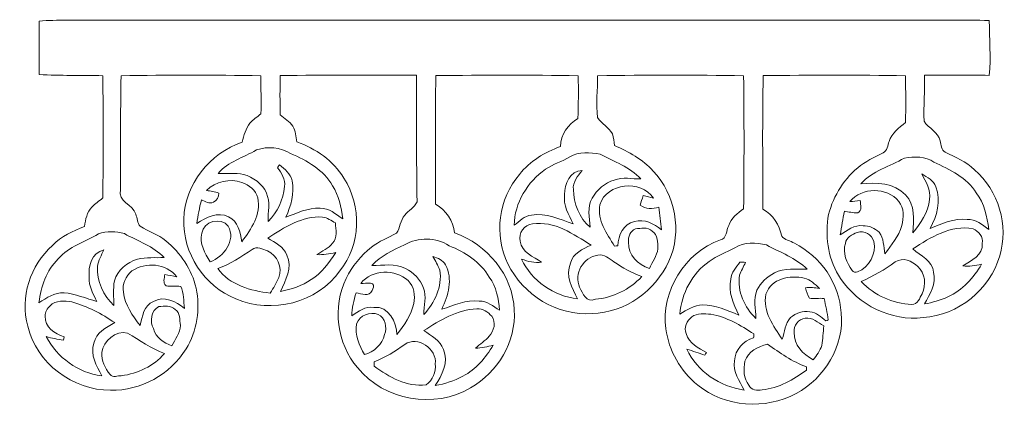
# Model space of a CAD drawing. Header units: centimetres. Extents: x -13.9 to 13.9, y -16.3 to 16.2.
# Drawn here: x -13.91 to 13.93, y 5.24 to 16.22 of the extents above; entities that cross this region are included whole.
import ezdxf

# ---------------------------------------------------------------- set-up
doc = ezdxf.new("R2010")
doc.units = ezdxf.units.CM
doc.header["$MEASUREMENT"] = 0
doc.layers.add('Layer 1', color=7, linetype='Continuous')

msp = doc.modelspace()

# ---------------------------------------------------------------- linework, layer by layer
at = {"layer": 'Layer 1', "color": 251, "lineweight": 9}
for points, knots in [([(-13.36061, 16.18184), (-13.10273, 16.19773), (-12.84415, 16.20725), (-12.58521, 16.20902), (-12.58521, 16.20902), (-4.6477, 16.20725), (3.2898, 16.20902), (11.2273, 16.20831), (11.2273, 16.20831), (11.94062, 16.2069), (12.65429, 16.21642), (13.3676, 16.19702), (13.3676, 16.19702), (13.3669, 15.68373), (13.41417, 15.16691), (13.36796, 14.65468), (13.36796, 14.65468), (12.76083, 14.65609), (12.1544, 14.65644), (11.54762, 14.65574), (11.54762, 14.65574), (11.55291, 14.22499), (11.51799, 13.79249), (11.53245, 13.36245), (11.53245, 13.36245), (11.65981, 13.16313), (11.93391, 13.05906), (11.98507, 12.80894), (11.98507, 12.80894), (12.02458, 12.70276), (12.00976, 12.55283), (12.12688, 12.49427), (12.12688, 12.49427), (12.41087, 12.34892), (12.71567, 12.23004), (12.94639, 12.00073), (12.94639, 12.00073), (13.6216, 11.41935), (13.92746, 10.43299), (13.6597, 9.5775), (13.6597, 9.5775), (13.39265, 8.62993), (12.4913, 7.91062), (11.51129, 7.84219), (11.51129, 7.84219), (10.61029, 7.73353), (9.68178, 8.19285), (9.18472, 8.94321), (9.18472, 8.94321), (8.84922, 9.43251), (8.75151, 10.05516), (8.82524, 10.63548), (8.82524, 10.63548), (8.93354, 11.18511), (9.23975, 11.69311), (9.66555, 12.05541), (9.66555, 12.05541), (9.87897, 12.23392), (10.1351, 12.34681), (10.37887, 12.47627), (10.37887, 12.47627), (10.50446, 12.53201), (10.50375, 12.68406), (10.55067, 12.79695), (10.55067, 12.79695), (10.62088, 13.02943), (10.82549, 13.18359), (11.01175, 13.324), (11.01175, 13.324), (11.01705, 13.76427), (11.0181, 14.20453), (11.00752, 14.6448), (11.00752, 14.6448), (9.67367, 14.66491), (8.33911, 14.66067), (7.00526, 14.64762), (7.00526, 14.64762), (6.98374, 13.39667), (6.99256, 12.14502), (6.99996, 10.89371), (6.99996, 10.89371), (7.2896, 10.7399), (7.45434, 10.44498), (7.52701, 10.13559), (7.52701, 10.13559), (7.60992, 10.02482), (7.76936, 10.00542), (7.88473, 9.93416), (7.88473, 9.93416), (8.61851, 9.56127), (9.15966, 8.80492), (9.19917, 7.97271), (9.19917, 7.97271), (9.29796, 7.04914), (8.73563, 6.14109), (7.9334, 5.71), (7.9334, 5.71), (7.07123, 5.23904), (5.9307, 5.32335), (5.16376, 5.94601), (5.16376, 5.94601), (4.6801, 6.33371), (4.34849, 6.91156), (4.27017, 7.52786), (4.27017, 7.52786), (4.12236, 8.58019), (4.80463, 9.6738), (5.80264, 10.02729), (5.80264, 10.02729), (5.98573, 10.07315), (5.96703, 10.29293), (6.03865, 10.43299), (6.03865, 10.43299), (6.11096, 10.63971), (6.28241, 10.78153), (6.45528, 10.90289), (6.45528, 10.90289), (6.47115, 12.15031), (6.47115, 13.39773), (6.45528, 14.6448), (6.45528, 14.6448), (5.08685, 14.6635), (3.71737, 14.6635), (2.34894, 14.6448), (2.34894, 14.6448), (2.34612, 14.25251), (2.30308, 13.85493), (2.34965, 13.46476), (2.34965, 13.46476), (2.46571, 13.29472), (2.66785, 13.19488), (2.76487, 13.00756), (2.76487, 13.00756), (2.79626, 12.90208), (2.81108, 12.7906), (2.82308, 12.68089), (2.82308, 12.68089), (3.22313, 12.50485), (3.61471, 12.29001), (3.91457, 11.96475), (3.91457, 11.96475), (4.53793, 11.30294), (4.73231, 10.26047), (4.35519, 9.42792), (4.35519, 9.42792), (3.97454, 8.59572), (3.12153, 7.97765), (2.19513, 7.96001), (2.19513, 7.96001), (1.21688, 7.87641), (0.24815, 8.48389), (-0.17765, 9.3556), (-0.17765, 9.3556), (-0.56994, 10.16205), (-0.43906, 11.19075), (0.15008, 11.8695), (0.15008, 11.8695), (0.44465, 12.24379), (0.86304, 12.49497), (1.30648, 12.65407), (1.30648, 12.65407), (1.30084, 12.99274), (1.51639, 13.27496), (1.7972, 13.44536), (1.7972, 13.44536), (1.80778, 13.84505), (1.81272, 14.2451), (1.80108, 14.6448), (1.80108, 14.6448), (0.46687, 14.66491), (-0.86804, 14.66067), (-2.20224, 14.64762), (-2.20224, 14.64762), (-2.22412, 13.4443), (-2.21459, 12.24027), (-2.20824, 11.03659), (-2.20824, 11.03659), (-1.91861, 10.85667), (-1.70977, 10.56634), (-1.67378, 10.22307), (-1.67378, 10.22307), (-0.76291, 9.90311), (-0.03125, 9.04303), (0.00368, 8.05772), (0.00368, 8.05772), (0.06118, 7.16838), (-0.45564, 6.30125), (-1.22329, 5.86945), (-1.22329, 5.86945), (-2.2354, 5.26444), (-3.66663, 5.50574), (-4.40147, 6.43566), (-4.40147, 6.43566), (-4.99166, 7.10876), (-5.11196, 8.14487), (-4.72497, 8.94637), (-4.72497, 8.94637), (-4.55916, 9.28752), (-4.30869, 9.58561), (-4.01341, 9.82268), (-4.01341, 9.82268), (-3.80245, 9.99447), (-3.54281, 10.08232), (-3.31033, 10.21709), (-3.31033, 10.21709), (-3.20308, 10.36665), (-3.20943, 10.58256), (-3.07361, 10.71979), (-3.07361, 10.71979), (-2.97378, 10.85561), (-2.80092, 10.94099), (-2.7286, 11.09374), (-2.7286, 11.09374), (-2.75047, 12.28084), (-2.74094, 13.46829), (-2.74306, 14.65574), (-2.74306, 14.65574), (-4.02153, 14.65186), (-5.3, 14.66632), (-6.57811, 14.64833), (-6.57811, 14.64833), (-6.58799, 14.28144), (-6.58763, 13.91455), (-6.57987, 13.54766), (-6.57987, 13.54766), (-6.45358, 13.44818), (-6.316, 13.35575), (-6.22286, 13.22134), (-6.22286, 13.22134), (-6.13714, 13.09469), (-6.14066, 12.93489), (-6.1128, 12.78919), (-6.1128, 12.78919), (-5.58116, 12.5941), (-5.08233, 12.25544), (-4.78776, 11.76296), (-4.78776, 11.76296), (-4.28646, 10.98226), (-4.30798, 9.88476), (-4.9003, 9.15699), (-4.9003, 9.15699), (-5.53847, 8.25458), (-6.82258, 7.93567), (-7.82518, 8.37205), (-7.82518, 8.37205), (-8.71806, 8.7199), (-9.32801, 9.65934), (-9.29062, 10.61467), (-9.29062, 10.61467), (-9.27473, 11.59116), (-8.55225, 12.46111), (-7.64703, 12.77719), (-7.64703, 12.77719), (-7.6054, 12.96417), (-7.55036, 13.15714), (-7.43077, 13.31095), (-7.43077, 13.31095), (-7.33693, 13.40867), (-7.22651, 13.48875), (-7.12103, 13.57341), (-7.12103, 13.57341), (-7.11715, 13.93078), (-7.11821, 14.28779), (-7.12738, 14.6448), (-7.12738, 14.6448), (-8.43725, 14.6635), (-9.74746, 14.6635), (-11.05698, 14.6448), (-11.05698, 14.6448), (-11.0785, 13.57835), (-11.0658, 12.5112), (-11.07073, 11.44405), (-11.07073, 11.44405), (-11.1674, 11.10044), (-10.71795, 11.03236), (-10.64493, 10.74943), (-10.64493, 10.74943), (-10.59448, 10.64254), (-10.59835, 10.50248), (-10.51828, 10.40935), (-10.51828, 10.40935), (-10.2865, 10.25976), (-10.00605, 10.18816), (-9.79861, 9.99872), (-9.79861, 9.99872), (-9.37528, 9.66852), (-9.06977, 9.19262), (-8.94278, 8.67085), (-8.94278, 8.67085), (-8.82707, 8.09195), (-8.91315, 7.46577), (-9.22818, 6.96165), (-9.22818, 6.96165), (-9.66985, 6.24057), (-10.50453, 5.78302), (-11.35049, 5.79996), (-11.35049, 5.79996), (-12.40776, 5.79537), (-13.43717, 6.56125), (-13.68129, 7.59948), (-13.68129, 7.59948), (-13.9053, 8.40981), (-13.61356, 9.31926), (-12.98561, 9.87101), (-12.98561, 9.87101), (-12.7422, 10.13136), (-12.41058, 10.2714), (-12.0892, 10.40864), (-12.0892, 10.40864), (-12.05216, 10.59668), (-12.02041, 10.80764), (-11.88071, 10.95227), (-11.88071, 10.95227), (-11.78264, 11.04506), (-11.67328, 11.12478), (-11.56674, 11.20769), (-11.56674, 11.20769), (-11.5611, 12.35351), (-11.55439, 13.49933), (-11.57027, 14.6448), (-11.57027, 14.6448), (-12.16681, 14.66561), (-12.76477, 14.63845), (-13.36061, 14.67726), (-13.36061, 14.67726), (-13.36238, 15.17855), (-13.36238, 15.6802), (-13.36061, 16.18184), (-13.36061, 16.18184), (-13.36061, 16.18184), (-13.36061, 16.18184), (-13.36061, 16.18184)], [0, 0, 0, 0, 0.01190476, 0.01190476, 0.01190476, 0.01190476, 0.02380952, 0.02380952, 0.02380952, 0.02380952, 0.03571429, 0.03571429, 0.03571429, 0.03571429, 0.04761905, 0.04761905, 0.04761905, 0.04761905, 0.05952381, 0.05952381, 0.05952381, 0.05952381, 0.07142857, 0.07142857, 0.07142857, 0.07142857, 0.08333333, 0.08333333, 0.08333333, 0.08333333, 0.0952381, 0.0952381, 0.0952381, 0.0952381, 0.10714286, 0.10714286, 0.10714286, 0.10714286, 0.11904762, 0.11904762, 0.11904762, 0.11904762, 0.13095238, 0.13095238, 0.13095238, 0.13095238, 0.14285714, 0.14285714, 0.14285714, 0.14285714, 0.1547619, 0.1547619, 0.1547619, 0.1547619, 0.16666667, 0.16666667, 0.16666667, 0.16666667, 0.17857143, 0.17857143, 0.17857143, 0.17857143, 0.19047619, 0.19047619, 0.19047619, 0.19047619, 0.20238095, 0.20238095, 0.20238095, 0.20238095, 0.21428571, 0.21428571, 0.21428571, 0.21428571, 0.22619048, 0.22619048, 0.22619048, 0.22619048, 0.23809524, 0.23809524, 0.23809524, 0.23809524, 0.25, 0.25, 0.25, 0.25, 0.26190476, 0.26190476, 0.26190476, 0.26190476, 0.27380952, 0.27380952, 0.27380952, 0.27380952, 0.28571429, 0.28571429, 0.28571429, 0.28571429, 0.29761905, 0.29761905, 0.29761905, 0.29761905, 0.30952381, 0.30952381, 0.30952381, 0.30952381, 0.32142857, 0.32142857, 0.32142857, 0.32142857, 0.33333333, 0.33333333, 0.33333333, 0.33333333, 0.3452381, 0.3452381, 0.3452381, 0.3452381, 0.35714286, 0.35714286, 0.35714286, 0.35714286, 0.36904762, 0.36904762, 0.36904762, 0.36904762, 0.38095238, 0.38095238, 0.38095238, 0.38095238, 0.39285714, 0.39285714, 0.39285714, 0.39285714, 0.4047619, 0.4047619, 0.4047619, 0.4047619, 0.41666667, 0.41666667, 0.41666667, 0.41666667, 0.42857143, 0.42857143, 0.42857143, 0.42857143, 0.44047619, 0.44047619, 0.44047619, 0.44047619, 0.45238095, 0.45238095, 0.45238095, 0.45238095, 0.46428571, 0.46428571, 0.46428571, 0.46428571, 0.47619048, 0.47619048, 0.47619048, 0.47619048, 0.48809524, 0.48809524, 0.48809524, 0.48809524, 0.5, 0.5, 0.5, 0.5, 0.51190476, 0.51190476, 0.51190476, 0.51190476, 0.52380952, 0.52380952, 0.52380952, 0.52380952, 0.53571429, 0.53571429, 0.53571429, 0.53571429, 0.54761905, 0.54761905, 0.54761905, 0.54761905, 0.55952381, 0.55952381, 0.55952381, 0.55952381, 0.57142857, 0.57142857, 0.57142857, 0.57142857, 0.58333333, 0.58333333, 0.58333333, 0.58333333, 0.5952381, 0.5952381, 0.5952381, 0.5952381, 0.60714286, 0.60714286, 0.60714286, 0.60714286, 0.61904762, 0.61904762, 0.61904762, 0.61904762, 0.63095238, 0.63095238, 0.63095238, 0.63095238, 0.64285714, 0.64285714, 0.64285714, 0.64285714, 0.6547619, 0.6547619, 0.6547619, 0.6547619, 0.66666667, 0.66666667, 0.66666667, 0.66666667, 0.67857143, 0.67857143, 0.67857143, 0.67857143, 0.69047619, 0.69047619, 0.69047619, 0.69047619, 0.70238095, 0.70238095, 0.70238095, 0.70238095, 0.71428571, 0.71428571, 0.71428571, 0.71428571, 0.72619048, 0.72619048, 0.72619048, 0.72619048, 0.73809524, 0.73809524, 0.73809524, 0.73809524, 0.75, 0.75, 0.75, 0.75, 0.76190476, 0.76190476, 0.76190476, 0.76190476, 0.77380952, 0.77380952, 0.77380952, 0.77380952, 0.78571429, 0.78571429, 0.78571429, 0.78571429, 0.79761905, 0.79761905, 0.79761905, 0.79761905, 0.80952381, 0.80952381, 0.80952381, 0.80952381, 0.82142857, 0.82142857, 0.82142857, 0.82142857, 0.83333333, 0.83333333, 0.83333333, 0.83333333, 0.8452381, 0.8452381, 0.8452381, 0.8452381, 0.85714286, 0.85714286, 0.85714286, 0.85714286, 0.86904762, 0.86904762, 0.86904762, 0.86904762, 0.88095238, 0.88095238, 0.88095238, 0.88095238, 0.89285714, 0.89285714, 0.89285714, 0.89285714, 0.9047619, 0.9047619, 0.9047619, 0.9047619, 0.91666667, 0.91666667, 0.91666667, 0.91666667, 0.92857143, 0.92857143, 0.92857143, 0.92857143, 0.94047619, 0.94047619, 0.94047619, 0.94047619, 0.95238095, 0.95238095, 0.95238095, 0.95238095, 0.96428571, 0.96428571, 0.96428571, 0.96428571, 0.97619048, 0.97619048, 0.97619048, 0.97619048, 1, 1, 1, 1]), ([(-7.24839, 12.55777), (-7.61034, 12.33834), (-8.04425, 12.23145), (-8.32789, 11.89666), (-8.32789, 11.89666), (-8.08906, 11.88961), (-7.84705, 11.91324), (-7.61069, 11.86985), (-7.61069, 11.86985), (-7.34505, 11.78412), (-7.07517, 11.61409), (-6.96934, 11.34386), (-6.96934, 11.34386), (-6.85081, 11.09374), (-6.92912, 10.81081), (-6.91889, 10.54517), (-6.91889, 10.54517), (-6.66066, 10.80799), (-6.48991, 11.16112), (-6.45428, 11.52801), (-6.45428, 11.52801), (-6.43806, 11.72239), (-6.53084, 11.90795), (-6.6536, 12.05294), (-6.6536, 12.05294), (-6.6409, 12.07446), (-6.6155, 12.11785), (-6.60316, 12.13972), (-6.60316, 12.13972), (-6.44723, 12.0226), (-6.28707, 11.88749), (-6.24191, 11.68746), (-6.24191, 11.68746), (-6.177, 11.33186), (-6.27895, 10.98473), (-6.42006, 10.66335), (-6.42006, 10.66335), (-6.11138, 10.78224), (-5.79988, 10.93499), (-5.46016, 10.91629), (-5.46016, 10.91629), (-5.20262, 10.93711), (-5.01883, 10.74308), (-4.81422, 10.62313), (-4.81422, 10.62313), (-4.86255, 10.94487), (-4.92958, 11.2726), (-5.10737, 11.55129), (-5.10737, 11.55129), (-5.36173, 12.00073), (-5.82987, 12.25861), (-6.28813, 12.45793), (-6.28813, 12.45793), (-6.5707, 12.63608), (-6.93512, 12.66572), (-7.24839, 12.55777), (-7.24839, 12.55777), (-7.24839, 12.55777), (-7.24839, 12.55777), (-7.24839, 12.55777)], [0, 0, 0, 0, 0.0625, 0.0625, 0.0625, 0.0625, 0.125, 0.125, 0.125, 0.125, 0.1875, 0.1875, 0.1875, 0.1875, 0.25, 0.25, 0.25, 0.25, 0.3125, 0.3125, 0.3125, 0.3125, 0.375, 0.375, 0.375, 0.375, 0.4375, 0.4375, 0.4375, 0.4375, 0.5, 0.5, 0.5, 0.5, 0.5625, 0.5625, 0.5625, 0.5625, 0.625, 0.625, 0.625, 0.625, 0.6875, 0.6875, 0.6875, 0.6875, 0.75, 0.75, 0.75, 0.75, 0.8125, 0.8125, 0.8125, 0.8125, 0.875, 0.875, 0.875, 0.875, 1, 1, 1, 1]), ([(1.56895, 12.3588), (1.34917, 12.22792), (1.09341, 12.16618), (0.88562, 12.01414), (0.88562, 12.01414), (0.37374, 11.66242), (0.01144, 11.06799), (0.00262, 10.43934), (0.00262, 10.43934), (0.15043, 10.55469), (0.28555, 10.70709), (0.48628, 10.72509), (0.48628, 10.72509), (0.90044, 10.79705), (1.28391, 10.60761), (1.6642, 10.47849), (1.6642, 10.47849), (1.53156, 10.73355), (1.37598, 11.00413), (1.42184, 11.30364), (1.42184, 11.30364), (1.41302, 11.59997), (1.5746, 11.97145), (1.91291, 11.98062), (1.91291, 11.98062), (1.79861, 11.8194), (1.64198, 11.66277), (1.66667, 11.44475), (1.66667, 11.44475), (1.67655, 11.05564), (1.82542, 10.6376), (2.13939, 10.38924), (2.13939, 10.38924), (2.11223, 10.65771), (2.05614, 10.95157), (2.19548, 11.20028), (2.19548, 11.20028), (2.32778, 11.43946), (2.5532, 11.63349), (2.81849, 11.71039), (2.81849, 11.71039), (3.05591, 11.80917), (3.31591, 11.73579), (3.56497, 11.7432), (3.56497, 11.7432), (3.25417, 12.07658), (2.81673, 12.2318), (2.42373, 12.44064), (2.42373, 12.44064), (2.14504, 12.48615), (1.81872, 12.52037), (1.56895, 12.3588), (1.56895, 12.3588), (1.56895, 12.3588), (1.56895, 12.3588), (1.56895, 12.3588)], [0, 0, 0, 0, 0.06666667, 0.06666667, 0.06666667, 0.06666667, 0.13333333, 0.13333333, 0.13333333, 0.13333333, 0.2, 0.2, 0.2, 0.2, 0.26666667, 0.26666667, 0.26666667, 0.26666667, 0.33333333, 0.33333333, 0.33333333, 0.33333333, 0.4, 0.4, 0.4, 0.4, 0.46666667, 0.46666667, 0.46666667, 0.46666667, 0.53333333, 0.53333333, 0.53333333, 0.53333333, 0.6, 0.6, 0.6, 0.6, 0.66666667, 0.66666667, 0.66666667, 0.66666667, 0.73333333, 0.73333333, 0.73333333, 0.73333333, 0.8, 0.8, 0.8, 0.8, 0.86666667, 0.86666667, 0.86666667, 0.86666667, 1, 1, 1, 1]), ([(10.97824, 12.3267), (10.56408, 12.10092), (10.08501, 11.96933), (9.75798, 11.60738), (9.75798, 11.60738), (10.19331, 11.63173), (10.68896, 11.64619), (11.00611, 11.29447), (11.00611, 11.29447), (11.2968, 11.01119), (11.23506, 10.58821), (11.21848, 10.22344), (11.21848, 10.22344), (11.44355, 10.49296), (11.63935, 10.80975), (11.68873, 11.16288), (11.68873, 11.16288), (11.7353, 11.43523), (11.57514, 11.65536), (11.46648, 11.88572), (11.46648, 11.88572), (11.61888, 11.78977), (11.8048, 11.70193), (11.86512, 11.51813), (11.86512, 11.51813), (12.01858, 11.13078), (11.89052, 10.70357), (11.70849, 10.34867), (11.70849, 10.34867), (12.03693, 10.48731), (12.37418, 10.64642), (12.74354, 10.59738), (12.74354, 10.59738), (12.98766, 10.62137), (13.17181, 10.44956), (13.3549, 10.32045), (13.3549, 10.32045), (13.30551, 10.68205), (13.22896, 11.05317), (12.9986, 11.34739), (12.9986, 11.34739), (12.73543, 11.78554), (12.25706, 12.00602), (11.8115, 12.21204), (11.8115, 12.21204), (11.57126, 12.38385), (11.25552, 12.37009), (10.97824, 12.3267), (10.97824, 12.3267), (10.97824, 12.3267), (10.97824, 12.3267), (10.97824, 12.3267)], [0, 0, 0, 0, 0.07142857, 0.07142857, 0.07142857, 0.07142857, 0.14285714, 0.14285714, 0.14285714, 0.14285714, 0.21428571, 0.21428571, 0.21428571, 0.21428571, 0.28571429, 0.28571429, 0.28571429, 0.28571429, 0.35714286, 0.35714286, 0.35714286, 0.35714286, 0.42857143, 0.42857143, 0.42857143, 0.42857143, 0.5, 0.5, 0.5, 0.5, 0.57142857, 0.57142857, 0.57142857, 0.57142857, 0.64285714, 0.64285714, 0.64285714, 0.64285714, 0.71428571, 0.71428571, 0.71428571, 0.71428571, 0.78571429, 0.78571429, 0.78571429, 0.78571429, 0.85714286, 0.85714286, 0.85714286, 0.85714286, 1, 1, 1, 1]), ([(-8.65103, 11.41829), (-8.53638, 11.39572), (-8.41608, 11.38866), (-8.30848, 11.33927), (-8.30848, 11.33927), (-8.30425, 11.23485), (-8.3607, 11.13396), (-8.4563, 11.08986), (-8.4563, 11.08986), (-8.56883, 11.02812), (-8.68843, 11.11208), (-8.79425, 11.14983), (-8.79425, 11.14983), (-8.85529, 10.93252), (-8.8955, 10.70992), (-8.92267, 10.4859), (-8.92267, 10.4859), (-8.66549, 10.66017), (-8.33671, 10.83127), (-8.03155, 10.67429), (-8.03155, 10.67429), (-7.75639, 10.55469), (-7.70629, 10.23471), (-7.65549, 9.97579), (-7.65549, 9.97579), (-7.40431, 10.33456), (-7.0981, 10.74202), (-7.21311, 11.20945), (-7.21311, 11.20945), (-7.2565, 11.43064), (-7.46393, 11.56505), (-7.65761, 11.64584), (-7.65761, 11.64584), (-8.00263, 11.75837), (-8.39315, 11.67935), (-8.65103, 11.41829), (-8.65103, 11.41829), (-8.65103, 11.41829), (-8.65103, 11.41829), (-8.65103, 11.41829)], [0, 0, 0, 0, 0.09090909, 0.09090909, 0.09090909, 0.09090909, 0.18181818, 0.18181818, 0.18181818, 0.18181818, 0.27272727, 0.27272727, 0.27272727, 0.27272727, 0.36363636, 0.36363636, 0.36363636, 0.36363636, 0.45454545, 0.45454545, 0.45454545, 0.45454545, 0.54545455, 0.54545455, 0.54545455, 0.54545455, 0.63636364, 0.63636364, 0.63636364, 0.63636364, 0.72727273, 0.72727273, 0.72727273, 0.72727273, 0.81818182, 0.81818182, 0.81818182, 0.81818182, 1, 1, 1, 1]), ([(2.41174, 11.01789), (2.34048, 10.57657), (2.60294, 10.20191), (2.82872, 9.85514), (2.82872, 9.85514), (2.85165, 9.85655), (2.89786, 9.86007), (2.9208, 9.86184), (2.9208, 9.86184), (2.92468, 10.15147), (3.07108, 10.48379), (3.38364, 10.54164), (3.38364, 10.54164), (3.6708, 10.63372), (3.92762, 10.47638), (4.14317, 10.31091), (4.14317, 10.31091), (4.12447, 10.52541), (4.09837, 10.7392), (4.07156, 10.95227), (4.07156, 10.95227), (3.89376, 10.89618), (3.70678, 10.8856), (3.54556, 11.00025), (3.54556, 11.00025), (3.56461, 11.09409), (3.60518, 11.18193), (3.63517, 11.2726), (3.63517, 11.2726), (3.72901, 11.24861), (3.82285, 11.22427), (3.91775, 11.20451), (3.91775, 11.20451), (3.5692, 11.7305), (2.61, 11.63455), (2.41174, 11.01789), (2.41174, 11.01789), (2.41174, 11.01789), (2.41174, 11.01789), (2.41174, 11.01789)], [0, 0, 0, 0, 0.09090909, 0.09090909, 0.09090909, 0.09090909, 0.18181818, 0.18181818, 0.18181818, 0.18181818, 0.27272727, 0.27272727, 0.27272727, 0.27272727, 0.36363636, 0.36363636, 0.36363636, 0.36363636, 0.45454545, 0.45454545, 0.45454545, 0.45454545, 0.54545455, 0.54545455, 0.54545455, 0.54545455, 0.63636364, 0.63636364, 0.63636364, 0.63636364, 0.72727273, 0.72727273, 0.72727273, 0.72727273, 0.81818182, 0.81818182, 0.81818182, 0.81818182, 1, 1, 1, 1]), ([(9.44083, 11.10538), (9.53926, 11.11279), (9.63732, 11.12302), (9.73576, 11.13219), (9.73576, 11.13219), (9.74634, 11.01084), (9.80277, 10.85314), (9.6652, 10.78647), (9.6652, 10.78647), (9.53785, 10.78471), (9.41402, 10.81646), (9.28949, 10.83762), (9.28949, 10.83762), (9.24963, 10.61537), (9.20799, 10.39312), (9.17589, 10.16911), (9.17589, 10.16911), (9.37028, 10.29223), (9.56501, 10.46261), (9.81548, 10.4224), (9.81548, 10.4224), (9.99081, 10.44426), (10.14216, 10.3469), (10.27198, 10.24353), (10.27198, 10.24353), (10.39721, 10.06504), (10.39686, 9.84385), (10.42826, 9.63677), (10.42826, 9.63677), (10.617, 9.87842), (10.81702, 10.12854), (10.90275, 10.42805), (10.90275, 10.42805), (10.95672, 10.65594), (10.98318, 10.9177), (10.8202, 11.10785), (10.8202, 11.10785), (10.49105, 11.52519), (9.77738, 11.50861), (9.44083, 11.10538), (9.44083, 11.10538), (9.44083, 11.10538), (9.44083, 11.10538), (9.44083, 11.10538)], [0, 0, 0, 0, 0.08333333, 0.08333333, 0.08333333, 0.08333333, 0.16666667, 0.16666667, 0.16666667, 0.16666667, 0.25, 0.25, 0.25, 0.25, 0.33333333, 0.33333333, 0.33333333, 0.33333333, 0.41666667, 0.41666667, 0.41666667, 0.41666667, 0.5, 0.5, 0.5, 0.5, 0.58333333, 0.58333333, 0.58333333, 0.58333333, 0.66666667, 0.66666667, 0.66666667, 0.66666667, 0.75, 0.75, 0.75, 0.75, 0.83333333, 0.83333333, 0.83333333, 0.83333333, 1, 1, 1, 1]), ([(-8.78368, 10.21391), (-8.86623, 9.92252), (-8.68984, 9.65441), (-8.55155, 9.4124), (-8.55155, 9.4124), (-8.16385, 9.54822), (-7.82024, 10.00824), (-8.04073, 10.41498), (-8.04073, 10.41498), (-8.24181, 10.68416), (-8.75192, 10.5487), (-8.78368, 10.21391), (-8.78368, 10.21391), (-8.78368, 10.21391), (-8.78368, 10.21391), (-8.78368, 10.21391)], [0, 0, 0, 0, 0.2, 0.2, 0.2, 0.2, 0.4, 0.4, 0.4, 0.4, 0.6, 0.6, 0.6, 0.6, 1, 1, 1, 1]), ([(-6.92983, 10.07456), (-6.71993, 9.95214), (-6.47968, 9.84561), (-6.39008, 9.59831), (-6.39008, 9.59831), (-6.23027, 9.25118), (-6.42853, 8.89346), (-6.57176, 8.58019), (-6.57176, 8.58019), (-6.27049, 8.64757), (-5.96322, 8.72518), (-5.70992, 8.91075), (-5.70992, 8.91075), (-5.40795, 9.08925), (-5.20227, 9.38312), (-5.01953, 9.67451), (-5.01953, 9.67451), (-5.19415, 9.62901), (-5.37337, 9.60642), (-5.55364, 9.61278), (-5.55364, 9.61278), (-5.403, 9.71544), (-5.22343, 9.78141), (-5.11091, 9.93309), (-5.11091, 9.93309), (-4.95639, 10.09079), (-5.0206, 10.31339), (-5.02342, 10.50777), (-5.02342, 10.50777), (-5.14442, 10.56104), (-5.25202, 10.65876), (-5.38784, 10.6697), (-5.38784, 10.6697), (-5.96322, 10.70886), (-6.4691, 10.37372), (-6.92983, 10.07456), (-6.92983, 10.07456), (-6.92983, 10.07456), (-6.92983, 10.07456), (-6.92983, 10.07456)], [0, 0, 0, 0, 0.09090909, 0.09090909, 0.09090909, 0.09090909, 0.18181818, 0.18181818, 0.18181818, 0.18181818, 0.27272727, 0.27272727, 0.27272727, 0.27272727, 0.36363636, 0.36363636, 0.36363636, 0.36363636, 0.45454545, 0.45454545, 0.45454545, 0.45454545, 0.54545455, 0.54545455, 0.54545455, 0.54545455, 0.63636364, 0.63636364, 0.63636364, 0.63636364, 0.72727273, 0.72727273, 0.72727273, 0.72727273, 0.81818182, 0.81818182, 0.81818182, 0.81818182, 1, 1, 1, 1]), ([(0.51767, 10.47673), (0.29013, 10.45379), (0.1081, 10.21673), (0.17336, 9.98813), (0.17336, 9.98813), (0.21005, 9.67592), (0.54448, 9.54998), (0.7752, 9.40146), (0.7752, 9.40146), (0.58082, 9.38136), (0.39173, 9.41803), (0.21146, 9.48825), (0.21146, 9.48825), (0.48522, 8.87158), (1.12375, 8.44932), (1.78697, 8.36677), (1.78697, 8.36677), (1.6261, 8.67262), (1.43842, 9.0247), (1.58765, 9.37501), (1.58765, 9.37501), (1.65856, 9.65582), (1.93337, 9.76765), (2.16726, 9.8823), (2.16726, 9.8823), (1.66808, 10.18427), (1.13609, 10.57198), (0.51767, 10.47673), (0.51767, 10.47673), (0.51767, 10.47673), (0.51767, 10.47673), (0.51767, 10.47673)], [0, 0, 0, 0, 0.11111111, 0.11111111, 0.11111111, 0.11111111, 0.22222222, 0.22222222, 0.22222222, 0.22222222, 0.33333333, 0.33333333, 0.33333333, 0.33333333, 0.44444444, 0.44444444, 0.44444444, 0.44444444, 0.55555556, 0.55555556, 0.55555556, 0.55555556, 0.66666667, 0.66666667, 0.66666667, 0.66666667, 0.77777778, 0.77777778, 0.77777778, 0.77777778, 1, 1, 1, 1]), ([(3.41116, 10.33844), (3.26687, 10.28163), (3.20125, 10.11125), (3.22136, 9.9645), (3.22136, 9.9645), (3.19349, 9.61278), (3.48665, 9.32067), (3.80556, 9.22578), (3.80556, 9.22578), (3.89235, 9.40569), (4.01935, 9.57644), (4.04228, 9.77964), (4.04228, 9.77964), (4.0391, 9.95532), (4.04651, 10.16451), (3.88211, 10.27388), (3.88211, 10.27388), (3.75864, 10.39982), (3.56497, 10.35079), (3.41116, 10.33844), (3.41116, 10.33844), (3.41116, 10.33844), (3.41116, 10.33844), (3.41116, 10.33844)], [0, 0, 0, 0, 0.14285714, 0.14285714, 0.14285714, 0.14285714, 0.28571429, 0.28571429, 0.28571429, 0.28571429, 0.42857143, 0.42857143, 0.42857143, 0.42857143, 0.57142857, 0.57142857, 0.57142857, 0.57142857, 0.71428571, 0.71428571, 0.71428571, 0.71428571, 1, 1, 1, 1]), ([(9.65391, 10.2326), (9.50751, 10.19063), (9.33888, 10.09467), (9.31913, 9.92957), (9.31913, 9.92957), (9.24116, 9.6604), (9.35229, 9.37959), (9.51245, 9.1651), (9.51245, 9.1651), (9.54243, 9.11219), (9.61123, 9.11077), (9.66308, 9.12876), (9.66308, 9.12876), (9.98482, 9.26563), (10.19895, 9.63536), (10.11781, 9.9839), (10.11781, 9.9839), (10.06349, 10.17511), (9.85147, 10.30704), (9.65391, 10.2326), (9.65391, 10.2326), (9.65391, 10.2326), (9.65391, 10.2326), (9.65391, 10.2326)], [0, 0, 0, 0, 0.14285714, 0.14285714, 0.14285714, 0.14285714, 0.28571429, 0.28571429, 0.28571429, 0.28571429, 0.42857143, 0.42857143, 0.42857143, 0.42857143, 0.57142857, 0.57142857, 0.57142857, 0.57142857, 0.71428571, 0.71428571, 0.71428571, 0.71428571, 1, 1, 1, 1]), ([(11.21495, 9.77541), (11.42909, 9.57291), (11.77305, 9.4572), (11.79774, 9.11959), (11.79774, 9.11959), (11.89476, 8.79962), (11.6905, 8.49165), (11.54021, 8.22636), (11.54021, 8.22636), (11.76705, 8.26905), (11.99036, 8.33324), (12.20273, 8.42568), (12.20273, 8.42568), (12.60878, 8.61618), (12.92698, 8.95873), (13.14888, 9.34326), (13.14888, 9.34326), (12.97567, 9.29951), (12.79822, 9.27658), (12.61971, 9.29669), (12.61971, 9.29669), (12.85502, 9.44133), (13.19827, 9.59971), (13.16864, 9.92887), (13.16864, 9.92887), (13.20815, 10.11548), (13.0628, 10.26859), (12.9104, 10.34126), (12.9104, 10.34126), (12.27928, 10.45486), (11.71907, 10.09713), (11.21495, 9.77541), (11.21495, 9.77541), (11.21495, 9.77541), (11.21495, 9.77541), (11.21495, 9.77541)], [0, 0, 0, 0, 0.1, 0.1, 0.1, 0.1, 0.2, 0.2, 0.2, 0.2, 0.3, 0.3, 0.3, 0.3, 0.4, 0.4, 0.4, 0.4, 0.5, 0.5, 0.5, 0.5, 0.6, 0.6, 0.6, 0.6, 0.7, 0.7, 0.7, 0.7, 0.8, 0.8, 0.8, 0.8, 1, 1, 1, 1]), ([(-11.69445, 10.19592), (-12.06733, 9.95637), (-12.53018, 9.85055), (-12.82122, 9.49494), (-12.82122, 9.49494), (-13.16024, 9.17004), (-13.30664, 8.71495), (-13.36767, 8.2627), (-13.36767, 8.2627), (-13.15212, 8.39605), (-12.92635, 8.55409), (-12.66141, 8.54386), (-12.66141, 8.54386), (-12.34038, 8.51493), (-12.04264, 8.38123), (-11.73501, 8.29409), (-11.73501, 8.29409), (-11.84296, 8.50717), (-11.97173, 8.72659), (-11.95127, 8.97637), (-11.95127, 8.97637), (-11.98549, 9.28681), (-11.88318, 9.66111), (-11.54028, 9.7486), (-11.54028, 9.7486), (-11.60907, 9.59655), (-11.69515, 9.44874), (-11.71949, 9.28046), (-11.71949, 9.28046), (-11.74101, 8.86771), (-11.5551, 8.46202), (-11.25912, 8.17943), (-11.25912, 8.17943), (-11.26018, 8.41156), (-11.2817, 8.64581), (-11.24536, 8.87618), (-11.24536, 8.87618), (-11.15752, 9.17779), (-10.88694, 9.39652), (-10.59448, 9.48648), (-10.59448, 9.48648), (-10.3493, 9.54716), (-10.09425, 9.51999), (-9.84448, 9.53093), (-9.84448, 9.53093), (-10.14857, 9.85443), (-10.5839, 9.99272), (-10.96243, 10.20297), (-10.96243, 10.20297), (-11.19668, 10.26859), (-11.46373, 10.28059), (-11.69445, 10.19592), (-11.69445, 10.19592), (-11.69445, 10.19592), (-11.69445, 10.19592), (-11.69445, 10.19592)], [0, 0, 0, 0, 0.06666667, 0.06666667, 0.06666667, 0.06666667, 0.13333333, 0.13333333, 0.13333333, 0.13333333, 0.2, 0.2, 0.2, 0.2, 0.26666667, 0.26666667, 0.26666667, 0.26666667, 0.33333333, 0.33333333, 0.33333333, 0.33333333, 0.4, 0.4, 0.4, 0.4, 0.46666667, 0.46666667, 0.46666667, 0.46666667, 0.53333333, 0.53333333, 0.53333333, 0.53333333, 0.6, 0.6, 0.6, 0.6, 0.66666667, 0.66666667, 0.66666667, 0.66666667, 0.73333333, 0.73333333, 0.73333333, 0.73333333, 0.8, 0.8, 0.8, 0.8, 0.86666667, 0.86666667, 0.86666667, 0.86666667, 1, 1, 1, 1]), ([(-3.07961, 9.88547), (-3.41334, 9.74048), (-3.74989, 9.58209), (-4.00071, 9.30939), (-4.00071, 9.30939), (-3.68674, 9.29951), (-3.34772, 9.38171), (-3.05845, 9.22542), (-3.05845, 9.22542), (-2.82702, 9.1143), (-2.63582, 8.91569), (-2.54867, 8.67298), (-2.54867, 8.67298), (-2.45448, 8.43309), (-2.54479, 8.17309), (-2.54303, 7.92544), (-2.54303, 7.92544), (-2.23364, 8.2567), (-2.01562, 8.7139), (-2.08935, 9.17604), (-2.08935, 9.17604), (-2.14227, 9.31044), (-2.21565, 9.43497), (-2.28197, 9.56268), (-2.28197, 9.56268), (-2.14862, 9.51541), (-2.00116, 9.46038), (-1.93378, 9.32491), (-1.93378, 9.32491), (-1.71506, 8.92732), (-1.84629, 8.46272), (-2.03609, 8.08137), (-2.03609, 8.08137), (-1.68825, 8.17943), (-1.35452, 8.36393), (-0.97916, 8.30537), (-0.97916, 8.30537), (-0.75691, 8.3156), (-0.59005, 8.15438), (-0.40943, 8.05138), (-0.40943, 8.05138), (-0.44118, 8.37453), (-0.49903, 8.70895), (-0.69694, 8.97637), (-0.69694, 8.97637), (-0.94565, 9.40605), (-1.37604, 9.68369), (-1.82759, 9.86254), (-1.82759, 9.86254), (-2.19448, 10.10595), (-2.7032, 10.11372), (-3.07961, 9.88547), (-3.07961, 9.88547), (-3.07961, 9.88547), (-3.07961, 9.88547), (-3.07961, 9.88547)], [0, 0, 0, 0, 0.06666667, 0.06666667, 0.06666667, 0.06666667, 0.13333333, 0.13333333, 0.13333333, 0.13333333, 0.2, 0.2, 0.2, 0.2, 0.26666667, 0.26666667, 0.26666667, 0.26666667, 0.33333333, 0.33333333, 0.33333333, 0.33333333, 0.4, 0.4, 0.4, 0.4, 0.46666667, 0.46666667, 0.46666667, 0.46666667, 0.53333333, 0.53333333, 0.53333333, 0.53333333, 0.6, 0.6, 0.6, 0.6, 0.66666667, 0.66666667, 0.66666667, 0.66666667, 0.73333333, 0.73333333, 0.73333333, 0.73333333, 0.8, 0.8, 0.8, 0.8, 0.86666667, 0.86666667, 0.86666667, 0.86666667, 1, 1, 1, 1]), ([(-7.36798, 9.75777), (-7.67419, 9.54892), (-7.98851, 9.34749), (-8.33882, 9.22084), (-8.33882, 9.22084), (-7.9991, 8.75906), (-7.40431, 8.59501), (-6.86104, 8.53222), (-6.86104, 8.53222), (-6.7739, 8.67545), (-6.68218, 8.81726), (-6.61691, 8.97213), (-6.61691, 8.97213), (-6.51285, 9.25259), (-6.66242, 9.60325), (-6.94041, 9.7172), (-6.94041, 9.7172), (-7.07059, 9.76941), (-7.24027, 9.85725), (-7.36798, 9.75777), (-7.36798, 9.75777), (-7.36798, 9.75777), (-7.36798, 9.75777), (-7.36798, 9.75777)], [0, 0, 0, 0, 0.14285714, 0.14285714, 0.14285714, 0.14285714, 0.28571429, 0.28571429, 0.28571429, 0.28571429, 0.42857143, 0.42857143, 0.42857143, 0.42857143, 0.57142857, 0.57142857, 0.57142857, 0.57142857, 0.71428571, 0.71428571, 0.71428571, 0.71428571, 1, 1, 1, 1]), ([(6.20763, 9.80716), (5.9695, 9.67521), (5.70668, 9.58773), (5.48796, 9.42263), (5.48796, 9.42263), (5.00536, 9.08643), (4.71361, 8.52128), (4.65823, 7.94167), (4.65823, 7.94167), (4.86107, 8.05138), (5.05863, 8.20237), (5.30205, 8.19778), (5.30205, 8.19778), (5.66082, 8.2013), (5.9949, 8.05315), (6.31734, 7.91204), (6.31734, 7.91204), (6.17094, 8.22671), (6.01219, 8.56503), (6.09474, 8.92098), (6.09474, 8.92098), (6.11096, 9.11323), (6.24467, 9.25647), (6.35156, 9.40428), (6.35156, 9.40428), (6.40412, 9.40111), (6.45704, 9.39794), (6.51031, 9.39441), (6.51031, 9.39441), (6.45245, 9.27552), (6.38895, 9.15874), (6.3438, 9.03387), (6.3438, 9.03387), (6.27324, 8.58267), (6.47997, 8.12935), (6.80347, 7.82102), (6.80347, 7.82102), (6.79288, 8.08384), (6.72974, 8.3583), (6.83028, 8.61124), (6.83028, 8.61124), (6.92659, 8.82891), (7.12203, 8.98766), (7.32381, 9.10372), (7.32381, 9.10372), (7.60673, 9.25083), (7.93941, 9.19191), (8.24562, 9.20532), (8.24562, 9.20532), (7.92283, 9.5207), (7.48927, 9.6731), (7.10015, 9.88583), (7.10015, 9.88583), (6.81017, 9.96237), (6.4715, 9.96908), (6.20763, 9.80716), (6.20763, 9.80716), (6.20763, 9.80716), (6.20763, 9.80716), (6.20763, 9.80716)], [0, 0, 0, 0, 0.0625, 0.0625, 0.0625, 0.0625, 0.125, 0.125, 0.125, 0.125, 0.1875, 0.1875, 0.1875, 0.1875, 0.25, 0.25, 0.25, 0.25, 0.3125, 0.3125, 0.3125, 0.3125, 0.375, 0.375, 0.375, 0.375, 0.4375, 0.4375, 0.4375, 0.4375, 0.5, 0.5, 0.5, 0.5, 0.5625, 0.5625, 0.5625, 0.5625, 0.625, 0.625, 0.625, 0.625, 0.6875, 0.6875, 0.6875, 0.6875, 0.75, 0.75, 0.75, 0.75, 0.8125, 0.8125, 0.8125, 0.8125, 0.875, 0.875, 0.875, 0.875, 1, 1, 1, 1]), ([(2.35106, 9.59479), (1.93902, 9.54575), (1.68078, 9.07338), (1.84341, 8.69414), (1.84341, 8.69414), (1.9302, 8.5294), (2.03426, 8.24576), (2.2858, 8.35795), (2.2858, 8.35795), (2.78321, 8.39746), (3.24747, 8.63311), (3.5886, 8.994), (3.5886, 8.994), (3.31097, 9.09807), (3.05168, 9.24517), (2.80932, 9.41522), (2.80932, 9.41522), (2.66538, 9.49319), (2.5338, 9.64312), (2.35106, 9.59479), (2.35106, 9.59479), (2.35106, 9.59479), (2.35106, 9.59479), (2.35106, 9.59479)], [0, 0, 0, 0, 0.14285714, 0.14285714, 0.14285714, 0.14285714, 0.28571429, 0.28571429, 0.28571429, 0.28571429, 0.42857143, 0.42857143, 0.42857143, 0.42857143, 0.57142857, 0.57142857, 0.57142857, 0.57142857, 0.71428571, 0.71428571, 0.71428571, 0.71428571, 1, 1, 1, 1]), ([(10.72318, 9.40993), (10.42403, 9.19297), (10.10441, 9.00706), (9.7661, 8.85783), (9.7661, 8.85783), (10.13616, 8.46837), (10.65227, 8.23236), (11.1892, 8.20942), (11.1892, 8.20942), (11.35889, 8.2059), (11.40722, 8.39534), (11.47883, 8.51387), (11.47883, 8.51387), (11.59454, 8.76047), (11.56703, 9.09455), (11.35642, 9.28187), (11.35642, 9.28187), (11.18991, 9.43462), (10.93591, 9.55138), (10.72318, 9.40993), (10.72318, 9.40993), (10.72318, 9.40993), (10.72318, 9.40993), (10.72318, 9.40993)], [0, 0, 0, 0, 0.14285714, 0.14285714, 0.14285714, 0.14285714, 0.28571429, 0.28571429, 0.28571429, 0.28571429, 0.42857143, 0.42857143, 0.42857143, 0.42857143, 0.57142857, 0.57142857, 0.57142857, 0.57142857, 0.71428571, 0.71428571, 0.71428571, 0.71428571, 1, 1, 1, 1]), ([(-10.75075, 9.15381), (-10.92291, 9.01235), (-11.0344, 8.78515), (-10.99101, 8.55832), (-10.99101, 8.55832), (-10.94585, 8.19919), (-10.737, 7.89581), (-10.51828, 7.62064), (-10.51828, 7.62064), (-10.46149, 7.87499), (-10.41774, 8.17943), (-10.14363, 8.29621), (-10.14363, 8.29621), (-9.85189, 8.46941), (-9.50899, 8.29621), (-9.27651, 8.10218), (-9.27651, 8.10218), (-9.30049, 8.3075), (-9.2825, 8.53222), (-9.37916, 8.72131), (-9.37916, 8.72131), (-9.51497, 8.74741), (-9.6561, 8.7079), (-9.79086, 8.73823), (-9.79086, 8.73823), (-9.88787, 8.81797), (-9.84025, 8.94991), (-9.82331, 9.05326), (-9.82331, 9.05326), (-9.71359, 9.03421), (-9.60177, 9.01059), (-9.49135, 8.99189), (-9.49135, 8.99189), (-9.78063, 9.37571), (-10.36552, 9.41592), (-10.75075, 9.15381), (-10.75075, 9.15381), (-10.75075, 9.15381), (-10.75075, 9.15381), (-10.75075, 9.15381)], [0, 0, 0, 0, 0.09090909, 0.09090909, 0.09090909, 0.09090909, 0.18181818, 0.18181818, 0.18181818, 0.18181818, 0.27272727, 0.27272727, 0.27272727, 0.27272727, 0.36363636, 0.36363636, 0.36363636, 0.36363636, 0.45454545, 0.45454545, 0.45454545, 0.45454545, 0.54545455, 0.54545455, 0.54545455, 0.54545455, 0.63636364, 0.63636364, 0.63636364, 0.63636364, 0.72727273, 0.72727273, 0.72727273, 0.72727273, 0.81818182, 0.81818182, 0.81818182, 0.81818182, 1, 1, 1, 1]), ([(-4.31539, 8.80456), (-4.15523, 8.79327), (-3.83808, 8.89804), (-3.9919, 8.60242), (-3.9919, 8.60242), (-4.07198, 8.41298), (-4.2914, 8.52199), (-4.44557, 8.53998), (-4.44557, 8.53998), (-4.51577, 8.32937), (-4.55315, 8.11065), (-4.56939, 7.88981), (-4.56939, 7.88981), (-4.37783, 8.00517), (-4.1891, 8.18262), (-3.94321, 8.12935), (-3.94321, 8.12935), (-3.52446, 8.17132), (-3.30751, 7.72154), (-3.29586, 7.36523), (-3.29586, 7.36523), (-3.09478, 7.62981), (-2.90075, 7.91062), (-2.81856, 8.23799), (-2.81856, 8.23799), (-2.78469, 8.46484), (-2.80586, 8.71355), (-2.97907, 8.88147), (-2.97907, 8.88147), (-3.34702, 9.22014), (-3.99507, 9.20285), (-4.31539, 8.80456), (-4.31539, 8.80456), (-4.31539, 8.80456), (-4.31539, 8.80456), (-4.31539, 8.80456)], [0, 0, 0, 0, 0.1, 0.1, 0.1, 0.1, 0.2, 0.2, 0.2, 0.2, 0.3, 0.3, 0.3, 0.3, 0.4, 0.4, 0.4, 0.4, 0.5, 0.5, 0.5, 0.5, 0.6, 0.6, 0.6, 0.6, 0.7, 0.7, 0.7, 0.7, 0.8, 0.8, 0.8, 0.8, 1, 1, 1, 1]), ([(7.08322, 8.49728), (6.98338, 8.01822), (7.29877, 7.60653), (7.5443, 7.23329), (7.5443, 7.23329), (7.60427, 7.44178), (7.62578, 7.67321), (7.77537, 7.84183), (7.77537, 7.84183), (7.92213, 7.96919), (8.12427, 8.04256), (8.31971, 8.00764), (8.31971, 8.00764), (8.49715, 7.98753), (8.64108, 7.86512), (8.7695, 7.74941), (8.7695, 7.74941), (8.78643, 7.75752), (8.8203, 7.7741), (8.83723, 7.78257), (8.83723, 7.78257), (8.80548, 7.98153), (8.76879, 8.18014), (8.71939, 8.37523), (8.71939, 8.37523), (8.58288, 8.40099), (8.44246, 8.3643), (8.30629, 8.38511), (8.30629, 8.38511), (8.24527, 8.47189), (8.22798, 8.58937), (8.19412, 8.68356), (8.19412, 8.68356), (8.32606, 8.70155), (8.45799, 8.68638), (8.58782, 8.66028), (8.58782, 8.66028), (8.46329, 8.77916), (8.3384, 8.91357), (8.16378, 8.95167), (8.16378, 8.95167), (7.75879, 9.04657), (7.22786, 8.94497), (7.08322, 8.49728), (7.08322, 8.49728), (7.08322, 8.49728), (7.08322, 8.49728), (7.08322, 8.49728)], [0, 0, 0, 0, 0.07692308, 0.07692308, 0.07692308, 0.07692308, 0.15384615, 0.15384615, 0.15384615, 0.15384615, 0.23076923, 0.23076923, 0.23076923, 0.23076923, 0.30769231, 0.30769231, 0.30769231, 0.30769231, 0.38461538, 0.38461538, 0.38461538, 0.38461538, 0.46153846, 0.46153846, 0.46153846, 0.46153846, 0.53846154, 0.53846154, 0.53846154, 0.53846154, 0.61538462, 0.61538462, 0.61538462, 0.61538462, 0.69230769, 0.69230769, 0.69230769, 0.69230769, 0.76923077, 0.76923077, 0.76923077, 0.76923077, 0.84615385, 0.84615385, 0.84615385, 0.84615385, 1, 1, 1, 1]), ([(-13.05299, 8.17415), (-13.1366, 8.10323), (-13.20363, 7.99811), (-13.1874, 7.88452), (-13.1874, 7.88452), (-13.21421, 7.57125), (-12.91188, 7.39592), (-12.66, 7.2975), (-12.66, 7.2975), (-12.66423, 7.27598), (-12.67199, 7.23294), (-12.67623, 7.21142), (-12.67623, 7.21142), (-12.84027, 7.23364), (-13.00325, 7.26257), (-13.16235, 7.30843), (-13.16235, 7.30843), (-12.85473, 6.71965), (-12.26595, 6.28608), (-11.60166, 6.20741), (-11.60166, 6.20741), (-11.75054, 6.48681), (-11.9301, 6.79091), (-11.81827, 7.12323), (-11.81827, 7.12323), (-11.76218, 7.4185), (-11.47361, 7.56702), (-11.23407, 7.70072), (-11.23407, 7.70072), (-11.60449, 7.95084), (-12.00489, 8.16392), (-12.43775, 8.28245), (-12.43775, 8.28245), (-12.64306, 8.31208), (-12.89812, 8.34347), (-13.05299, 8.17415), (-13.05299, 8.17415), (-13.05299, 8.17415), (-13.05299, 8.17415), (-13.05299, 8.17415)], [0, 0, 0, 0, 0.09090909, 0.09090909, 0.09090909, 0.09090909, 0.18181818, 0.18181818, 0.18181818, 0.18181818, 0.27272727, 0.27272727, 0.27272727, 0.27272727, 0.36363636, 0.36363636, 0.36363636, 0.36363636, 0.45454545, 0.45454545, 0.45454545, 0.45454545, 0.54545455, 0.54545455, 0.54545455, 0.54545455, 0.63636364, 0.63636364, 0.63636364, 0.63636364, 0.72727273, 0.72727273, 0.72727273, 0.72727273, 0.81818182, 0.81818182, 0.81818182, 0.81818182, 1, 1, 1, 1]), ([(-9.99476, 8.15228), (-10.21631, 8.04362), (-10.25194, 7.736), (-10.14716, 7.53209), (-10.14716, 7.53209), (-10.08825, 7.2788), (-9.85083, 7.13698), (-9.62716, 7.04738), (-9.62716, 7.04738), (-9.5305, 7.22906), (-9.39716, 7.41074), (-9.38903, 7.62241), (-9.38903, 7.62241), (-9.40633, 7.77974), (-9.3894, 7.97624), (-9.5365, 8.07502), (-9.5365, 8.07502), (-9.65962, 8.18544), (-9.84236, 8.17168), (-9.99476, 8.15228), (-9.99476, 8.15228), (-9.99476, 8.15228), (-9.99476, 8.15228), (-9.99476, 8.15228)], [0, 0, 0, 0, 0.14285714, 0.14285714, 0.14285714, 0.14285714, 0.28571429, 0.28571429, 0.28571429, 0.28571429, 0.42857143, 0.42857143, 0.42857143, 0.42857143, 0.57142857, 0.57142857, 0.57142857, 0.57142857, 0.71428571, 0.71428571, 0.71428571, 0.71428571, 1, 1, 1, 1]), ([(-2.54232, 7.476), (-2.3236, 7.33807), (-2.08442, 7.19978), (-1.98564, 6.94472), (-1.98564, 6.94472), (-1.83888, 6.59935), (-2.02056, 6.21447), (-2.21988, 5.93119), (-2.21988, 5.93119), (-1.95001, 5.98093), (-1.68366, 6.06524), (-1.4413, 6.19471), (-1.4413, 6.19471), (-1.06771, 6.38416), (-0.80101, 6.72), (-0.58582, 7.0696), (-0.58582, 7.0696), (-0.74986, 7.02586), (-0.91672, 6.98917), (-1.08676, 6.98035), (-1.08676, 6.98035), (-0.96717, 7.10488), (-0.80524, 7.18108), (-0.70223, 7.32325), (-0.70223, 7.32325), (-0.56394, 7.4633), (-0.50044, 7.71377), (-0.62885, 7.87958), (-0.62885, 7.87958), (-0.73081, 8.00235), (-0.88532, 8.09195), (-1.0476, 8.09019), (-1.0476, 8.09019), (-1.60076, 8.06585), (-2.09147, 7.77022), (-2.54232, 7.476), (-2.54232, 7.476), (-2.54232, 7.476), (-2.54232, 7.476), (-2.54232, 7.476)], [0, 0, 0, 0, 0.09090909, 0.09090909, 0.09090909, 0.09090909, 0.18181818, 0.18181818, 0.18181818, 0.18181818, 0.27272727, 0.27272727, 0.27272727, 0.27272727, 0.36363636, 0.36363636, 0.36363636, 0.36363636, 0.45454545, 0.45454545, 0.45454545, 0.45454545, 0.54545455, 0.54545455, 0.54545455, 0.54545455, 0.63636364, 0.63636364, 0.63636364, 0.63636364, 0.72727273, 0.72727273, 0.72727273, 0.72727273, 0.81818182, 0.81818182, 0.81818182, 0.81818182, 1, 1, 1, 1]), ([(-4.42899, 7.66509), (-4.49637, 7.35465), (-4.35279, 7.06466), (-4.21097, 6.80114), (-4.21097, 6.80114), (-3.94074, 6.87699), (-3.70191, 7.08865), (-3.64229, 7.36946), (-3.64229, 7.36946), (-3.57174, 7.56384), (-3.62007, 7.83795), (-3.82291, 7.93179), (-3.82291, 7.93179), (-4.05293, 8.01293), (-4.35243, 7.91733), (-4.42899, 7.66509), (-4.42899, 7.66509), (-4.42899, 7.66509), (-4.42899, 7.66509), (-4.42899, 7.66509)], [0, 0, 0, 0, 0.16666667, 0.16666667, 0.16666667, 0.16666667, 0.33333333, 0.33333333, 0.33333333, 0.33333333, 0.5, 0.5, 0.5, 0.5, 0.66666667, 0.66666667, 0.66666667, 0.66666667, 1, 1, 1, 1]), ([(4.9976, 7.86512), (4.86989, 7.75329), (4.75383, 7.56208), (4.84379, 7.39275), (4.84379, 7.39275), (4.9221, 7.11723), (5.18387, 6.9867), (5.41352, 6.85864), (5.41352, 6.85864), (5.40118, 6.841), (5.37613, 6.80502), (5.36343, 6.78703), (5.36343, 6.78703), (5.19515, 6.84382), (5.02723, 6.89992), (4.86001, 6.95707), (4.86001, 6.95707), (5.14718, 6.3263), (5.791, 5.89979), (6.46903, 5.8056), (6.46903, 5.8056), (6.34239, 6.06489), (6.14518, 6.31783), (6.20339, 6.62651), (6.20339, 6.62651), (6.21221, 6.93731), (6.4454, 7.19484), (6.73785, 7.27527), (6.73785, 7.27527), (6.74067, 7.31161), (6.7435, 7.34759), (6.74702, 7.38322), (6.74702, 7.38322), (6.37167, 7.62346), (5.98185, 7.86194), (5.53523, 7.93885), (5.53523, 7.93885), (5.35602, 7.95155), (5.15529, 7.96813), (4.9976, 7.86512), (4.9976, 7.86512), (4.9976, 7.86512), (4.9976, 7.86512), (4.9976, 7.86512)], [0, 0, 0, 0, 0.08333333, 0.08333333, 0.08333333, 0.08333333, 0.16666667, 0.16666667, 0.16666667, 0.16666667, 0.25, 0.25, 0.25, 0.25, 0.33333333, 0.33333333, 0.33333333, 0.33333333, 0.41666667, 0.41666667, 0.41666667, 0.41666667, 0.5, 0.5, 0.5, 0.5, 0.58333333, 0.58333333, 0.58333333, 0.58333333, 0.66666667, 0.66666667, 0.66666667, 0.66666667, 0.75, 0.75, 0.75, 0.75, 0.83333333, 0.83333333, 0.83333333, 0.83333333, 1, 1, 1, 1]), ([(8.18812, 7.82419), (7.99867, 7.80338), (7.84945, 7.61606), (7.87732, 7.42414), (7.87732, 7.42414), (7.86074, 7.0756), (8.13379, 6.81278), (8.41284, 6.65297), (8.41284, 6.65297), (8.51338, 6.77609), (8.60334, 6.9105), (8.65696, 7.06114), (8.65696, 7.06114), (8.68166, 7.24317), (8.69893, 7.42591), (8.70916, 7.609), (8.70916, 7.609), (8.55465, 7.70813), (8.38638, 7.85347), (8.18812, 7.82419), (8.18812, 7.82419), (8.18812, 7.82419), (8.18812, 7.82419), (8.18812, 7.82419)], [0, 0, 0, 0, 0.14285714, 0.14285714, 0.14285714, 0.14285714, 0.28571429, 0.28571429, 0.28571429, 0.28571429, 0.42857143, 0.42857143, 0.42857143, 0.42857143, 0.57142857, 0.57142857, 0.57142857, 0.57142857, 0.71428571, 0.71428571, 0.71428571, 0.71428571, 1, 1, 1, 1]), ([(-11.59567, 6.85899), (-11.61154, 6.63075), (-11.50783, 6.41626), (-11.36742, 6.24375), (-11.36742, 6.24375), (-11.29581, 6.13968), (-11.14235, 6.21906), (-11.04886, 6.206), (-11.04886, 6.206), (-10.59166, 6.27444), (-10.13623, 6.46917), (-9.83778, 6.83395), (-9.83778, 6.83395), (-10.21312, 6.96518), (-10.53063, 7.21107), (-10.87106, 7.40721), (-10.87106, 7.40721), (-11.21008, 7.48482), (-11.55086, 7.1899), (-11.59567, 6.85899), (-11.59567, 6.85899), (-11.59567, 6.85899), (-11.59567, 6.85899), (-11.59567, 6.85899)], [0, 0, 0, 0, 0.14285714, 0.14285714, 0.14285714, 0.14285714, 0.28571429, 0.28571429, 0.28571429, 0.28571429, 0.42857143, 0.42857143, 0.42857143, 0.42857143, 0.57142857, 0.57142857, 0.57142857, 0.57142857, 0.71428571, 0.71428571, 0.71428571, 0.71428571, 1, 1, 1, 1]), ([(-3.07573, 7.09042), (-3.34561, 6.8978), (-3.62465, 6.71612), (-3.93686, 6.59935), (-3.93686, 6.59935), (-3.93827, 6.55878), (-3.93898, 6.51821), (-3.93968, 6.47729), (-3.93968, 6.47729), (-3.51212, 6.17778), (-3.01999, 5.88145), (-2.47318, 5.95094), (-2.47318, 5.95094), (-2.29185, 6.08112), (-2.20048, 6.32136), (-2.21635, 6.54114), (-2.21635, 6.54114), (-2.1645, 6.9673), (-2.71166, 7.34265), (-3.07573, 7.09042), (-3.07573, 7.09042), (-3.07573, 7.09042), (-3.07573, 7.09042), (-3.07573, 7.09042)], [0, 0, 0, 0, 0.14285714, 0.14285714, 0.14285714, 0.14285714, 0.28571429, 0.28571429, 0.28571429, 0.28571429, 0.42857143, 0.42857143, 0.42857143, 0.42857143, 0.57142857, 0.57142857, 0.57142857, 0.57142857, 0.71428571, 0.71428571, 0.71428571, 0.71428571, 1, 1, 1, 1]), ([(7.12344, 7.09147), (6.86203, 7.03115), (6.58192, 6.8911), (6.49232, 6.61805), (6.49232, 6.61805), (6.44646, 6.39156), (6.45422, 6.13086), (6.60485, 5.94213), (6.60485, 5.94213), (6.67012, 5.80348), (6.84368, 5.77879), (6.97809, 5.81583), (6.97809, 5.81583), (7.44658, 5.85358), (7.85827, 6.09594), (8.22727, 6.36934), (8.22727, 6.36934), (8.22657, 6.39262), (8.22481, 6.43954), (8.2241, 6.46282), (8.2241, 6.46282), (7.81947, 6.599), (7.4748, 6.85653), (7.12344, 7.09147)], [0, 0, 0, 0, 0.14285714, 0.14285714, 0.14285714, 0.14285714, 0.28571429, 0.28571429, 0.28571429, 0.28571429, 0.42857143, 0.42857143, 0.42857143, 0.42857143, 0.57142857, 0.57142857, 0.57142857, 0.57142857, 0.71428571, 0.71428571, 0.71428571, 0.71428571, 1, 1, 1, 1])]:
    msp.add_open_spline(points, degree=3, knots=knots, dxfattribs=at)

doc.saveas('drawing.dxf')
